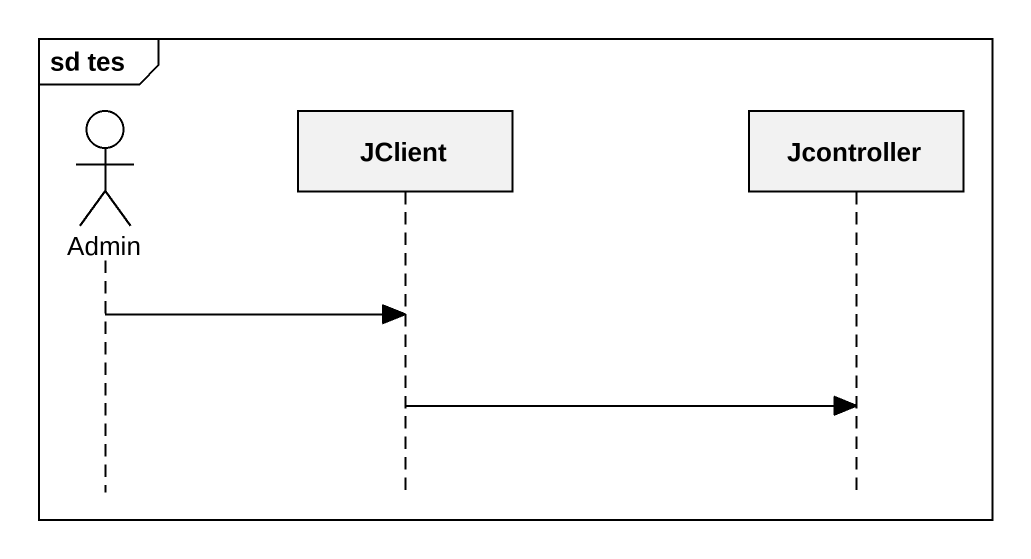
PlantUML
@startuml
mainframe sd tes
hide footbox
actor Admin
participant JClient
participant Jcontroller

Admin -> JClient
JClient -> Jcontroller
@enduml
